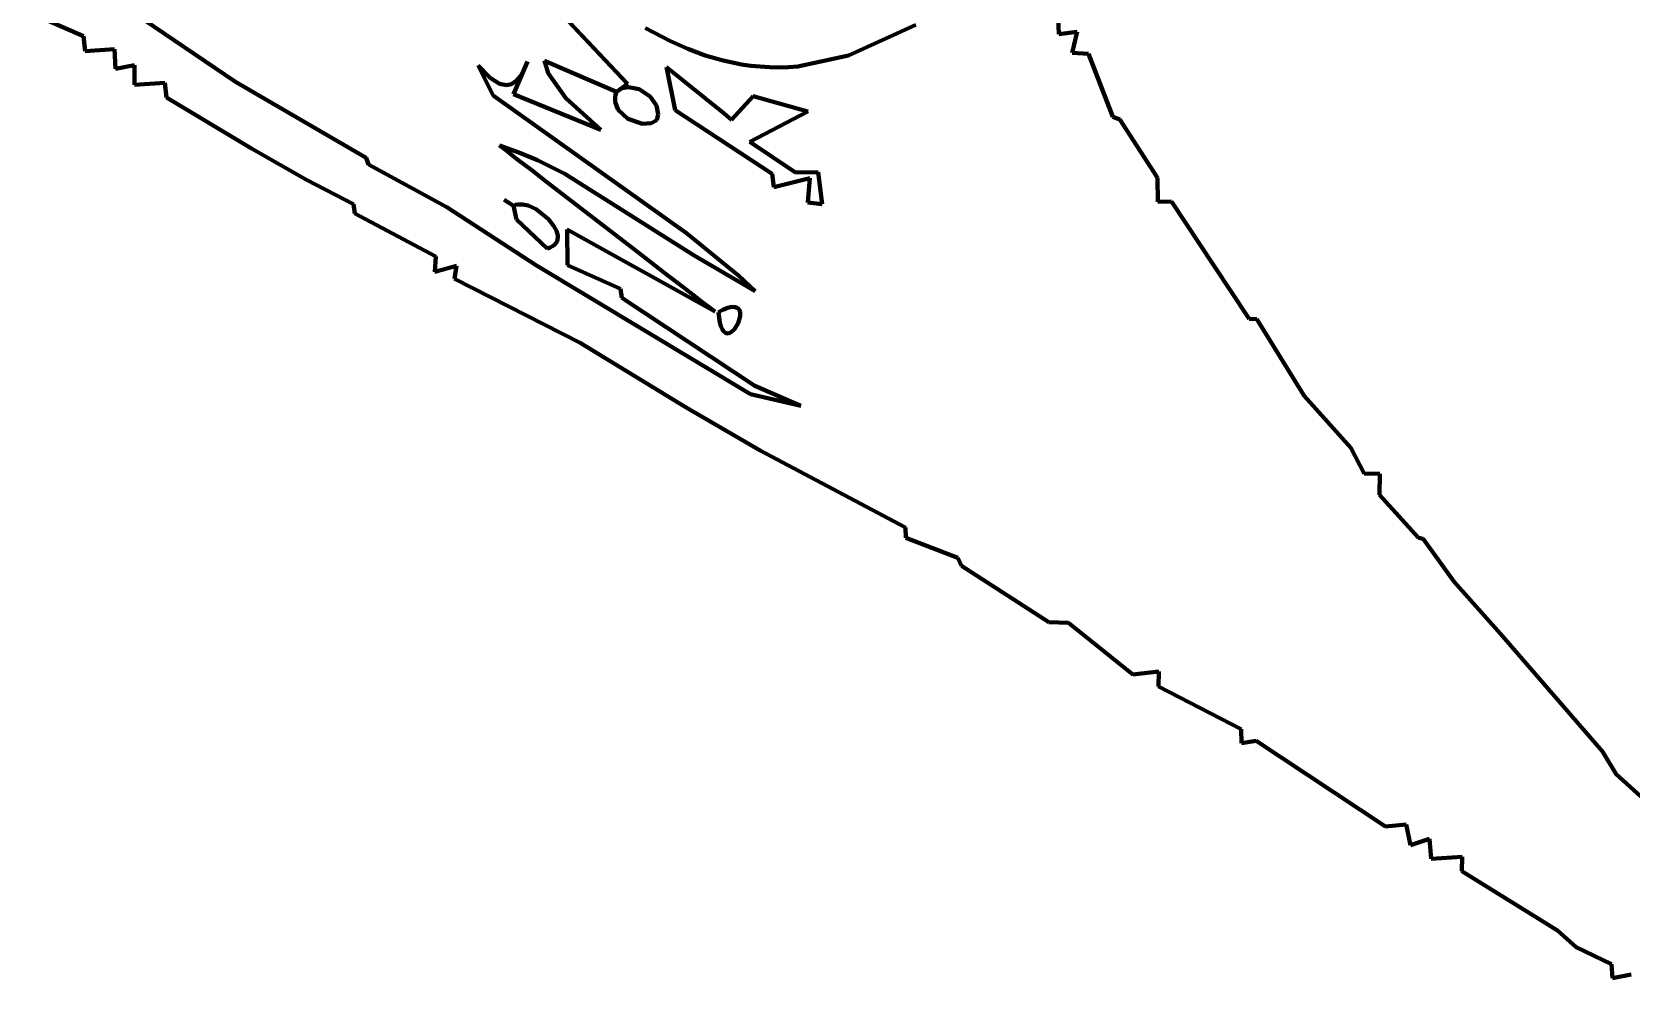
# Model space of a CAD drawing. Header units: millimetres. Extents: x 0 to 7.9, y 0 to 11.
# Drawn here: x 1.868 to 3.188, y 1.644 to 2.426 of the extents above; entities that cross this region are included whole.
import ezdxf

# ---------------------------------------------------------------- set-up
doc = ezdxf.new("R2010")
doc.units = ezdxf.units.MM
doc.layers.add('color#020202ff', color=7, linetype='CONTINUOUS', lineweight=100)
doc.layers.add('color#fefefeff', color=7, linetype='CONTINUOUS', lineweight=100)

msp = doc.modelspace()

# ---------------------------------------------------------------- linework, layer by layer
at = {"layer": 'color#020202ff'}
for p, q in [((2.3599, 2.3827), (2.2614, 2.4872)), ((2.7139, 2.4724), (2.7158, 2.4238)), ((1.9106, 2.422), (1.8682, 2.4404)), ((1.9516, 2.4417), (2.0363, 2.3843)), ((2.5423, 2.4061), (2.5978, 2.4314)), ((1.912, 2.4097), (1.9106, 2.422)), ((2.3747, 2.4287), (2.3953, 2.4178)), ((2.3953, 2.4178), (2.4095, 2.4115)), ((2.7158, 2.4238), (2.7309, 2.4255)), ((2.7309, 2.4255), (2.7269, 2.4083)), ((1.9363, 2.4114), (1.912, 2.4097)), ((1.9371, 2.3951), (1.9363, 2.4114)), ((2.4095, 2.4115), (2.424, 2.4062)), ((2.424, 2.4062), (2.4388, 2.402)), ((2.5005, 2.3969), (2.5423, 2.4061)), ((2.7269, 2.4083), (2.7404, 2.4075)), ((2.7404, 2.4075), (2.7606, 2.3554)), ((1.9527, 2.3981), (1.9371, 2.3951)), ((1.9529, 2.382), (1.9527, 2.3981)), ((2.249, 2.3732), (2.2365, 2.3979)), ((2.2365, 2.3979), (2.2463, 2.3876)), ((2.2771, 2.4012), (2.2656, 2.3741)), ((2.268, 2.3851), (2.2716, 2.3896)), ((2.2716, 2.3896), (2.275, 2.3959)), ((2.275, 2.3959), (2.2771, 2.4012)), ((2.2942, 2.3915), (2.2912, 2.4017)), ((2.2912, 2.4017), (2.3507, 2.3762)), ((2.3089, 2.371), (2.2942, 2.3915)), ((2.3919, 2.3966), (2.3991, 2.361)), ((2.4395, 2.3582), (2.3919, 2.3966)), ((2.4388, 2.402), (2.4538, 2.3988)), ((2.4538, 2.3988), (2.4615, 2.3977)), ((2.4615, 2.3977), (2.4692, 2.3969)), ((2.4692, 2.3969), (2.4769, 2.3964)), ((2.4769, 2.3964), (2.4847, 2.3962)), ((2.4847, 2.3962), (2.4926, 2.3964)), ((2.4926, 2.3964), (2.5005, 2.3969)), ((1.9779, 2.3834), (1.9529, 2.382)), ((1.9791, 2.3713), (1.9779, 2.3834)), ((2.0363, 2.3843), (2.144, 2.3217)), ((2.2463, 2.3876), (2.2541, 2.3826)), ((2.2541, 2.3826), (2.2599, 2.3815)), ((2.2599, 2.3815), (2.264, 2.3825)), ((2.264, 2.3825), (2.268, 2.3851)), ((2.3507, 2.3762), (2.3495, 2.3727)), ((2.3507, 2.3762), (2.3599, 2.3827)), ((2.3554, 2.379), (2.3507, 2.3762)), ((2.3606, 2.38), (2.3554, 2.379)), ((2.3694, 2.3784), (2.3606, 2.38)), ((2.3786, 2.3722), (2.3694, 2.3784)), ((2.0493, 2.3294), (1.9791, 2.3713)), ((2.4085, 2.2595), (2.249, 2.3732)), ((2.2656, 2.3741), (2.3378, 2.3448)), ((2.3378, 2.3448), (2.3089, 2.371)), ((2.3495, 2.3727), (2.3495, 2.3676)), ((2.3495, 2.3676), (2.352, 2.3613)), ((2.3837, 2.3647), (2.3786, 2.3722)), ((2.385, 2.3578), (2.3837, 2.3647)), ((2.4636, 2.3725), (2.4457, 2.3531)), ((2.5087, 2.3598), (2.4636, 2.3725)), ((2.352, 2.3613), (2.36, 2.3538)), ((2.36, 2.3538), (2.3723, 2.3497)), ((2.3723, 2.3497), (2.3793, 2.3503)), ((2.3793, 2.3503), (2.3839, 2.3526)), ((2.3839, 2.3526), (2.385, 2.3578)), ((2.3991, 2.361), (2.4793, 2.3084)), ((2.4457, 2.3531), (2.4395, 2.3582)), ((2.4609, 2.3349), (2.5087, 2.3598)), ((2.7606, 2.3554), (2.7663, 2.3532)), ((2.7663, 2.3532), (2.7973, 2.305)), ((2.0948, 2.3034), (2.0493, 2.3294)), ((2.259, 2.3281), (2.2542, 2.3318)), ((2.2542, 2.3318), (2.2701, 2.3261)), ((2.264, 2.3242), (2.259, 2.3281)), ((2.2693, 2.3201), (2.264, 2.3242)), ((2.2701, 2.3261), (2.2856, 2.3196)), ((2.4985, 2.3095), (2.4609, 2.3349)), ((2.144, 2.3217), (2.1459, 2.3162)), ((2.1459, 2.3162), (2.2107, 2.2808)), ((2.2807, 2.3114), (2.2693, 2.3201)), ((2.2929, 2.3019), (2.2807, 2.3114)), ((2.2856, 2.3196), (2.3081, 2.3085)), ((2.1335, 2.2834), (2.0948, 2.3034)), ((2.367, 2.2448), (2.2929, 2.3019)), ((2.3081, 2.3085), (2.4147, 2.2411)), ((2.4793, 2.3084), (2.4807, 2.2973)), ((2.4807, 2.2973), (2.5102, 2.3048)), ((2.5173, 2.3098), (2.4985, 2.3095)), ((2.5102, 2.3048), (2.5087, 2.2847)), ((2.5205, 2.2833), (2.5173, 2.3098)), ((2.7973, 2.305), (2.7977, 2.2854)), ((2.2657, 2.282), (2.2579, 2.287)), ((2.2579, 2.287), (2.2611, 2.285)), ((2.2611, 2.285), (2.2657, 2.282)), ((2.5087, 2.2847), (2.5205, 2.2833)), ((2.7977, 2.2854), (2.8088, 2.2856)), ((2.8088, 2.2856), (2.8438, 2.2326)), ((2.1346, 2.2756), (2.1335, 2.2834)), ((2.2015, 2.2401), (2.1346, 2.2756)), ((2.2107, 2.2808), (2.2847, 2.2326)), ((2.2657, 2.282), (2.2674, 2.2828)), ((2.2681, 2.2708), (2.2657, 2.282)), ((2.2674, 2.2828), (2.2693, 2.2832)), ((2.2935, 2.2469), (2.2681, 2.2708)), ((2.2693, 2.2832), (2.2734, 2.2832)), ((2.2734, 2.2832), (2.2777, 2.2822)), ((2.2777, 2.2822), (2.2844, 2.2792)), ((2.2844, 2.2792), (2.2945, 2.2711)), ((2.2945, 2.2711), (2.299, 2.2653)), ((2.299, 2.2653), (2.3011, 2.2614)), ((2.3011, 2.2614), (2.3022, 2.2576)), ((2.3022, 2.2576), (2.3023, 2.2558)), ((2.3103, 2.2331), (2.3101, 2.2625)), ((2.3101, 2.2625), (2.4318, 2.1947)), ((2.4517, 2.2242), (2.4085, 2.2595)), ((2.2959, 2.2477), (2.2935, 2.2469)), ((2.2979, 2.2487), (2.2959, 2.2477)), ((2.2995, 2.2498), (2.2979, 2.2487)), ((2.3007, 2.2511), (2.2995, 2.2498)), ((2.3016, 2.2526), (2.3007, 2.2511)), ((2.3021, 2.2542), (2.3016, 2.2526)), ((2.3023, 2.2558), (2.3021, 2.2542)), ((2.3932, 2.2246), (2.367, 2.2448)), ((2.2006, 2.2274), (2.2015, 2.2401)), ((2.2186, 2.2324), (2.2006, 2.2274)), ((2.2169, 2.2217), (2.2186, 2.2324)), ((2.2847, 2.2326), (2.4614, 2.1265)), ((2.3541, 2.2134), (2.3103, 2.2331)), ((2.4147, 2.2411), (2.4653, 2.2115)), ((2.8438, 2.2326), (2.873, 2.1886)), ((2.3208, 2.1689), (2.2169, 2.2217)), ((2.4054, 2.2151), (2.3932, 2.2246)), ((2.4653, 2.2115), (2.4517, 2.2242)), ((2.3551, 2.206), (2.3541, 2.2134)), ((2.4649, 2.1333), (2.3551, 2.206)), ((2.4167, 2.2064), (2.4054, 2.2151)), ((2.422, 2.2023), (2.4167, 2.2064)), ((2.4271, 2.1984), (2.422, 2.2023)), ((2.4318, 2.1947), (2.4271, 2.1984)), ((2.4386, 2.1961), (2.4349, 2.1941)), ((2.4349, 2.1941), (2.4354, 2.1895)), ((2.4419, 2.1974), (2.4386, 2.1961)), ((2.4446, 2.1983), (2.4419, 2.1974)), ((2.4469, 2.1986), (2.4446, 2.1983)), ((2.4488, 2.1984), (2.4469, 2.1986)), ((2.4503, 2.1979), (2.4488, 2.1984)), ((2.4514, 2.197), (2.4503, 2.1979)), ((2.4522, 2.1958), (2.4514, 2.197)), ((2.4527, 2.1943), (2.4522, 2.1958)), ((2.4528, 2.1909), (2.4527, 2.1943)), ((2.4354, 2.1895), (2.4361, 2.1857)), ((2.4361, 2.1857), (2.4369, 2.1826)), ((2.4369, 2.1826), (2.4379, 2.1803)), ((2.4379, 2.1803), (2.439, 2.1785)), ((2.439, 2.1785), (2.4402, 2.1774)), ((2.4455, 2.1778), (2.4481, 2.1801)), ((2.4481, 2.1801), (2.4511, 2.1852)), ((2.4511, 2.1852), (2.4528, 2.1909)), ((2.873, 2.1886), (2.8794, 2.1885)), ((2.8794, 2.1885), (2.9185, 2.125)), ((2.4081, 2.1155), (2.3208, 2.1689)), ((2.4402, 2.1774), (2.4415, 2.1768)), ((2.4415, 2.1768), (2.4429, 2.1767)), ((2.4429, 2.1767), (2.4442, 2.1771)), ((2.4442, 2.1771), (2.4455, 2.1778)), ((2.4614, 2.1265), (2.503, 2.1168)), ((2.503, 2.1168), (2.4649, 2.1333)), ((2.4694, 2.08), (2.4081, 2.1155)), ((2.9185, 2.125), (2.957, 2.0822)), ((2.5894, 2.0163), (2.4694, 2.08)), ((2.957, 2.0822), (2.9679, 2.0611)), ((2.9679, 2.0611), (2.9809, 2.0606)), ((2.9809, 2.0606), (2.9806, 2.0433)), ((2.9806, 2.0433), (3.0129, 2.008)), ((2.5895, 2.0078), (2.5894, 2.0163)), ((2.6325, 1.9915), (2.5895, 2.0078)), ((3.0129, 2.008), (3.0166, 2.007)), ((3.0166, 2.007), (3.0423, 1.9716)), ((2.6354, 1.9848), (2.6325, 1.9915)), ((2.7077, 1.9384), (2.6354, 1.9848)), ((3.0423, 1.9716), (3.0804, 1.9286)), ((2.724, 1.9378), (2.7077, 1.9384)), ((2.777, 1.8951), (2.724, 1.9378)), ((3.0804, 1.9286), (3.1646, 1.8316)), ((2.7985, 1.8975), (2.777, 1.8951)), ((2.7983, 1.8853), (2.7985, 1.8975)), ((2.8665, 1.85), (2.7983, 1.8853)), ((2.8667, 1.8384), (2.8665, 1.85)), ((2.8789, 1.8404), (2.8667, 1.8384)), ((2.9855, 1.7696), (2.8789, 1.8404)), ((3.1646, 1.8316), (3.1759, 1.8129)), ((3.1759, 1.8129), (3.1965, 1.7943)), ((3.0025, 1.7713), (2.9855, 1.7696)), ((3.0063, 1.7542), (3.0025, 1.7713)), ((3.0218, 1.7593), (3.0063, 1.7542)), ((3.0234, 1.7429), (3.0218, 1.7593)), ((3.049, 1.7446), (3.0234, 1.7429)), ((3.0487, 1.7328), (3.049, 1.7446)), ((3.1275, 1.6838), (3.0487, 1.7328)), ((3.1431, 1.6699), (3.1275, 1.6838)), ((3.1721, 1.6558), (3.1431, 1.6699)), ((3.1729, 1.6445), (3.1721, 1.6558)), ((3.1885, 1.6475), (3.1729, 1.6445))]:
    msp.add_line(p, q, dxfattribs=at)
at = {"layer": 'color#fefefeff'}
for p, q in [((2.2614, 2.4872), (2.3599, 2.3827)), ((2.7158, 2.4238), (2.7139, 2.4724)), ((1.8682, 2.4404), (1.9106, 2.422)), ((2.0363, 2.3843), (1.9516, 2.4417)), ((2.5978, 2.4314), (2.5423, 2.4061)), ((1.9106, 2.422), (1.912, 2.4097)), ((2.3953, 2.4178), (2.3747, 2.4287)), ((2.4095, 2.4115), (2.3953, 2.4178)), ((2.7309, 2.4255), (2.7158, 2.4238)), ((2.7269, 2.4083), (2.7309, 2.4255)), ((1.912, 2.4097), (1.9363, 2.4114)), ((1.9363, 2.4114), (1.9371, 2.3951)), ((2.424, 2.4062), (2.4095, 2.4115)), ((2.4388, 2.402), (2.424, 2.4062)), ((2.5423, 2.4061), (2.5005, 2.3969)), ((2.7404, 2.4075), (2.7269, 2.4083)), ((2.7606, 2.3554), (2.7404, 2.4075)), ((1.9371, 2.3951), (1.9527, 2.3981)), ((1.9527, 2.3981), (1.9529, 2.382)), ((2.2463, 2.3876), (2.2365, 2.3979)), ((2.2365, 2.3979), (2.249, 2.3732)), ((2.2656, 2.3741), (2.2771, 2.4012)), ((2.2716, 2.3896), (2.268, 2.3851)), ((2.275, 2.3959), (2.2716, 2.3896)), ((2.2771, 2.4012), (2.275, 2.3959)), ((2.3507, 2.3762), (2.2912, 2.4017)), ((2.2912, 2.4017), (2.2942, 2.3915)), ((2.2942, 2.3915), (2.3089, 2.371)), ((2.3919, 2.3966), (2.4395, 2.3582)), ((2.3991, 2.361), (2.3919, 2.3966)), ((2.4538, 2.3988), (2.4388, 2.402)), ((2.4615, 2.3977), (2.4538, 2.3988)), ((2.4692, 2.3969), (2.4615, 2.3977)), ((2.4769, 2.3964), (2.4692, 2.3969)), ((2.4847, 2.3962), (2.4769, 2.3964)), ((2.4926, 2.3964), (2.4847, 2.3962)), ((2.5005, 2.3969), (2.4926, 2.3964)), ((1.9529, 2.382), (1.9779, 2.3834)), ((1.9779, 2.3834), (1.9791, 2.3713)), ((2.144, 2.3217), (2.0363, 2.3843)), ((2.2541, 2.3826), (2.2463, 2.3876)), ((2.2599, 2.3815), (2.2541, 2.3826)), ((2.264, 2.3825), (2.2599, 2.3815)), ((2.268, 2.3851), (2.264, 2.3825)), ((2.3495, 2.3727), (2.3507, 2.3762)), ((2.3599, 2.3827), (2.3507, 2.3762)), ((2.3507, 2.3762), (2.3554, 2.379)), ((2.3554, 2.379), (2.3606, 2.38)), ((2.3606, 2.38), (2.3694, 2.3784)), ((2.3694, 2.3784), (2.3786, 2.3722)), ((1.9791, 2.3713), (2.0493, 2.3294)), ((2.249, 2.3732), (2.4085, 2.2595)), ((2.3378, 2.3448), (2.2656, 2.3741)), ((2.3089, 2.371), (2.3378, 2.3448)), ((2.3495, 2.3676), (2.3495, 2.3727)), ((2.352, 2.3613), (2.3495, 2.3676)), ((2.3786, 2.3722), (2.3837, 2.3647)), ((2.3837, 2.3647), (2.385, 2.3578)), ((2.4457, 2.3531), (2.4636, 2.3725)), ((2.4636, 2.3725), (2.5087, 2.3598)), ((2.36, 2.3538), (2.352, 2.3613)), ((2.3723, 2.3497), (2.36, 2.3538)), ((2.3793, 2.3503), (2.3723, 2.3497)), ((2.3839, 2.3526), (2.3793, 2.3503)), ((2.385, 2.3578), (2.3839, 2.3526)), ((2.4793, 2.3084), (2.3991, 2.361)), ((2.4395, 2.3582), (2.4457, 2.3531)), ((2.5087, 2.3598), (2.4609, 2.3349)), ((2.7663, 2.3532), (2.7606, 2.3554)), ((2.7973, 2.305), (2.7663, 2.3532)), ((2.0493, 2.3294), (2.0948, 2.3034)), ((2.2701, 2.3261), (2.2542, 2.3318)), ((2.2542, 2.3318), (2.259, 2.3281)), ((2.259, 2.3281), (2.264, 2.3242)), ((2.264, 2.3242), (2.2693, 2.3201)), ((2.2856, 2.3196), (2.2701, 2.3261)), ((2.4609, 2.3349), (2.4985, 2.3095)), ((2.1459, 2.3162), (2.144, 2.3217)), ((2.2107, 2.2808), (2.1459, 2.3162)), ((2.2693, 2.3201), (2.2807, 2.3114)), ((2.2807, 2.3114), (2.2929, 2.3019)), ((2.3081, 2.3085), (2.2856, 2.3196)), ((2.0948, 2.3034), (2.1335, 2.2834)), ((2.2929, 2.3019), (2.367, 2.2448)), ((2.4147, 2.2411), (2.3081, 2.3085)), ((2.4807, 2.2973), (2.4793, 2.3084)), ((2.5102, 2.3048), (2.4807, 2.2973)), ((2.4985, 2.3095), (2.5173, 2.3098)), ((2.5087, 2.2847), (2.5102, 2.3048)), ((2.5173, 2.3098), (2.5205, 2.2833)), ((2.7977, 2.2854), (2.7973, 2.305)), ((2.2611, 2.285), (2.2579, 2.287)), ((2.2579, 2.287), (2.2657, 2.282)), ((2.2657, 2.282), (2.2611, 2.285)), ((2.5205, 2.2833), (2.5087, 2.2847)), ((2.8088, 2.2856), (2.7977, 2.2854)), ((2.8438, 2.2326), (2.8088, 2.2856)), ((2.1335, 2.2834), (2.1346, 2.2756)), ((2.1346, 2.2756), (2.2015, 2.2401)), ((2.2847, 2.2326), (2.2107, 2.2808)), ((2.2674, 2.2828), (2.2657, 2.282)), ((2.2657, 2.282), (2.2681, 2.2708)), ((2.2693, 2.2832), (2.2674, 2.2828)), ((2.2681, 2.2708), (2.2935, 2.2469)), ((2.2734, 2.2832), (2.2693, 2.2832)), ((2.2777, 2.2822), (2.2734, 2.2832)), ((2.2844, 2.2792), (2.2777, 2.2822)), ((2.2945, 2.2711), (2.2844, 2.2792)), ((2.299, 2.2653), (2.2945, 2.2711)), ((2.3011, 2.2614), (2.299, 2.2653)), ((2.3022, 2.2576), (2.3011, 2.2614)), ((2.3023, 2.2558), (2.3022, 2.2576)), ((2.4318, 2.1947), (2.3101, 2.2625)), ((2.3101, 2.2625), (2.3103, 2.2331)), ((2.4085, 2.2595), (2.4517, 2.2242)), ((2.2935, 2.2469), (2.2959, 2.2477)), ((2.2959, 2.2477), (2.2979, 2.2487)), ((2.2979, 2.2487), (2.2995, 2.2498)), ((2.2995, 2.2498), (2.3007, 2.2511)), ((2.3007, 2.2511), (2.3016, 2.2526)), ((2.3016, 2.2526), (2.3021, 2.2542)), ((2.3021, 2.2542), (2.3023, 2.2558)), ((2.367, 2.2448), (2.3932, 2.2246)), ((2.2015, 2.2401), (2.2006, 2.2274)), ((2.2006, 2.2274), (2.2186, 2.2324)), ((2.2186, 2.2324), (2.2169, 2.2217)), ((2.4614, 2.1265), (2.2847, 2.2326)), ((2.3103, 2.2331), (2.3541, 2.2134)), ((2.4653, 2.2115), (2.4147, 2.2411)), ((2.873, 2.1886), (2.8438, 2.2326)), ((2.2169, 2.2217), (2.3208, 2.1689)), ((2.3932, 2.2246), (2.4054, 2.2151)), ((2.4517, 2.2242), (2.4653, 2.2115)), ((2.3541, 2.2134), (2.3551, 2.206)), ((2.3551, 2.206), (2.4649, 2.1333)), ((2.4054, 2.2151), (2.4167, 2.2064)), ((2.4167, 2.2064), (2.422, 2.2023)), ((2.422, 2.2023), (2.4271, 2.1984)), ((2.4271, 2.1984), (2.4318, 2.1947)), ((2.4349, 2.1941), (2.4386, 2.1961)), ((2.4354, 2.1895), (2.4349, 2.1941)), ((2.4386, 2.1961), (2.4419, 2.1974)), ((2.4419, 2.1974), (2.4446, 2.1983)), ((2.4446, 2.1983), (2.4469, 2.1986)), ((2.4469, 2.1986), (2.4488, 2.1984)), ((2.4488, 2.1984), (2.4503, 2.1979)), ((2.4503, 2.1979), (2.4514, 2.197)), ((2.4514, 2.197), (2.4522, 2.1958)), ((2.4522, 2.1958), (2.4527, 2.1943)), ((2.4527, 2.1943), (2.4528, 2.1909)), ((2.4361, 2.1857), (2.4354, 2.1895)), ((2.4369, 2.1826), (2.4361, 2.1857)), ((2.4379, 2.1803), (2.4369, 2.1826)), ((2.439, 2.1785), (2.4379, 2.1803)), ((2.4402, 2.1774), (2.439, 2.1785)), ((2.4481, 2.1801), (2.4455, 2.1778)), ((2.4511, 2.1852), (2.4481, 2.1801)), ((2.4528, 2.1909), (2.4511, 2.1852)), ((2.8794, 2.1885), (2.873, 2.1886)), ((2.9185, 2.125), (2.8794, 2.1885)), ((2.3208, 2.1689), (2.4081, 2.1155)), ((2.4415, 2.1768), (2.4402, 2.1774)), ((2.4429, 2.1767), (2.4415, 2.1768)), ((2.4442, 2.1771), (2.4429, 2.1767)), ((2.4455, 2.1778), (2.4442, 2.1771)), ((2.503, 2.1168), (2.4614, 2.1265)), ((2.4649, 2.1333), (2.503, 2.1168)), ((2.4081, 2.1155), (2.4694, 2.08)), ((2.957, 2.0822), (2.9185, 2.125)), ((2.4694, 2.08), (2.5894, 2.0163)), ((2.9679, 2.0611), (2.957, 2.0822)), ((2.9809, 2.0606), (2.9679, 2.0611)), ((2.9806, 2.0433), (2.9809, 2.0606)), ((3.0129, 2.008), (2.9806, 2.0433)), ((2.5894, 2.0163), (2.5895, 2.0078)), ((2.5895, 2.0078), (2.6325, 1.9915)), ((3.0166, 2.007), (3.0129, 2.008)), ((3.0423, 1.9716), (3.0166, 2.007)), ((2.6325, 1.9915), (2.6354, 1.9848)), ((2.6354, 1.9848), (2.7077, 1.9384)), ((3.0804, 1.9286), (3.0423, 1.9716)), ((2.7077, 1.9384), (2.724, 1.9378)), ((2.724, 1.9378), (2.777, 1.8951)), ((3.1646, 1.8316), (3.0804, 1.9286)), ((2.777, 1.8951), (2.7985, 1.8975)), ((2.7985, 1.8975), (2.7983, 1.8853)), ((2.7983, 1.8853), (2.8665, 1.85)), ((2.8665, 1.85), (2.8667, 1.8384)), ((2.8667, 1.8384), (2.8789, 1.8404)), ((2.8789, 1.8404), (2.9855, 1.7696)), ((3.1759, 1.8129), (3.1646, 1.8316)), ((3.1965, 1.7943), (3.1759, 1.8129)), ((2.9855, 1.7696), (3.0025, 1.7713)), ((3.0025, 1.7713), (3.0063, 1.7542)), ((3.0063, 1.7542), (3.0218, 1.7593)), ((3.0218, 1.7593), (3.0234, 1.7429)), ((3.0234, 1.7429), (3.049, 1.7446)), ((3.049, 1.7446), (3.0487, 1.7328)), ((3.0487, 1.7328), (3.1275, 1.6838)), ((3.1275, 1.6838), (3.1431, 1.6699)), ((3.1431, 1.6699), (3.1721, 1.6558)), ((3.1721, 1.6558), (3.1729, 1.6445)), ((3.1729, 1.6445), (3.1885, 1.6475))]:
    msp.add_line(p, q, dxfattribs=at)

doc.saveas('drawing.dxf')
